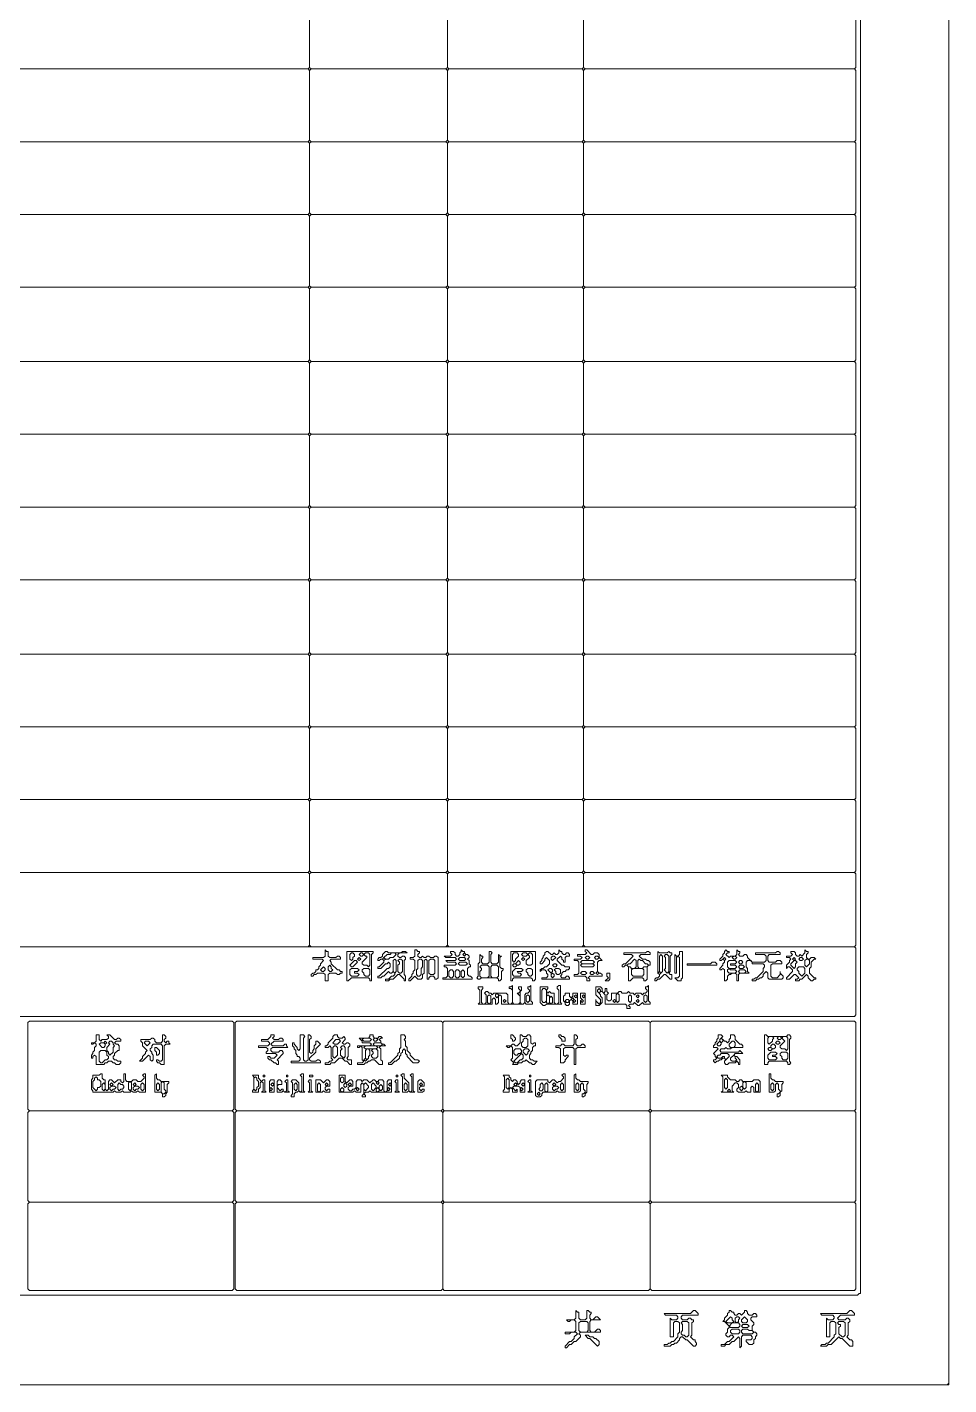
# Model space of a CAD drawing. Extents: x 58 to 1298, y 69 to 1823.
# Drawn here: x 702 to 1298, y 69 to 946 of the extents above; entities that cross this region are included whole.
import ezdxf

# ---------------------------------------------------------------- set-up
doc = ezdxf.new("R2010")
doc.units = 0
doc.layers.add('TRACE_CURVE', color=3, linetype='Continuous', lineweight=0)
doc.layers.add('TRACE_TEXT_SYMBOL', color=6, linetype='Continuous', lineweight=0)

msp = doc.modelspace()

# ---------------------------------------------------------------- linework, layer by layer
at = {"layer": 'TRACE_CURVE', "color": 3}
for points in [[(58, 1823), (59, 1822), (59, 70), (58, 69), (1298, 69), (1298, 1823)], [(59, 1822), (60, 1823), (1297, 1823), (1298, 1822), (1298, 70), (1297, 69), (60, 69), (59, 70)], [(206, 1765), (205, 1764), (204, 1764), (204, 128), (205, 128), (206, 127), (1239, 127), (1240, 128), (1241, 128), (1241, 1764), (1240, 1764), (1239, 1765)], [(413, 966), (414, 967), (884, 967), (885, 966), (885, 920), (884, 919), (414, 919), (413, 920)], [(885, 966), (886, 967), (973, 967), (974, 966), (974, 920), (973, 919), (886, 919), (885, 920)], [(974, 966), (975, 967), (1061, 967), (1062, 966), (1062, 920), (1061, 919), (975, 919), (974, 920)], [(1062, 966), (1063, 967), (1237, 967), (1238, 966), (1238, 920), (1237, 919), (1063, 919), (1062, 920)], [(413, 918), (414, 919), (884, 919), (885, 918), (885, 873), (884, 872), (414, 872), (413, 873)], [(885, 918), (886, 919), (973, 919), (974, 918), (974, 873), (973, 872), (886, 872), (885, 873)], [(974, 918), (975, 919), (1061, 919), (1062, 918), (1062, 873), (1061, 872), (975, 872), (974, 873)], [(1062, 918), (1063, 919), (1237, 919), (1238, 918), (1238, 873), (1237, 872), (1063, 872), (1062, 873)], [(413, 871), (414, 872), (884, 872), (885, 871), (885, 826), (884, 825), (414, 825), (413, 826)], [(885, 871), (886, 872), (973, 872), (974, 871), (974, 826), (973, 825), (886, 825), (885, 826)], [(974, 871), (975, 872), (1061, 872), (1062, 871), (1062, 826), (1061, 825), (975, 825), (974, 826)], [(1062, 871), (1063, 872), (1237, 872), (1238, 871), (1238, 826), (1237, 825), (1063, 825), (1062, 826)], [(413, 824), (414, 825), (884, 825), (885, 824), (885, 779), (884, 778), (414, 778), (413, 779)], [(885, 824), (886, 825), (973, 825), (974, 824), (974, 779), (973, 778), (886, 778), (885, 779)], [(974, 824), (975, 825), (1061, 825), (1062, 824), (1062, 779), (1061, 778), (975, 778), (974, 779)], [(1062, 824), (1063, 825), (1237, 825), (1238, 824), (1238, 779), (1237, 778), (1063, 778), (1062, 779)], [(413, 777), (414, 778), (884, 778), (885, 777), (885, 731), (884, 730), (414, 730), (413, 731)], [(885, 777), (886, 778), (973, 778), (974, 777), (974, 731), (973, 730), (886, 730), (885, 731)], [(974, 777), (975, 778), (1061, 778), (1062, 777), (1062, 731), (1061, 730), (975, 730), (974, 731)], [(1062, 777), (1063, 778), (1237, 778), (1238, 777), (1238, 731), (1237, 730), (1063, 730), (1062, 731)], [(413, 729), (414, 730), (884, 730), (885, 729), (885, 684), (884, 683), (414, 683), (413, 684)], [(885, 729), (886, 730), (973, 730), (974, 729), (974, 684), (973, 683), (886, 683), (885, 684)], [(974, 729), (975, 730), (1061, 730), (1062, 729), (1062, 684), (1061, 683), (975, 683), (974, 684)], [(1062, 729), (1063, 730), (1237, 730), (1238, 729), (1238, 684), (1237, 683), (1063, 683), (1062, 684)], [(413, 682), (414, 683), (884, 683), (885, 682), (885, 637), (884, 636), (414, 636), (413, 637)], [(885, 682), (886, 683), (973, 683), (974, 682), (974, 637), (973, 636), (886, 636), (885, 637)], [(974, 682), (975, 683), (1061, 683), (1062, 682), (1062, 637), (1061, 636), (975, 636), (974, 637)], [(1062, 682), (1063, 683), (1237, 683), (1238, 682), (1238, 637), (1237, 636), (1063, 636), (1062, 637)], [(413, 635), (414, 636), (884, 636), (885, 635), (885, 590), (884, 589), (414, 589), (413, 590)], [(885, 635), (886, 636), (973, 636), (974, 635), (974, 590), (973, 589), (886, 589), (885, 590)], [(974, 635), (975, 636), (1061, 636), (1062, 635), (1062, 590), (1061, 589), (975, 589), (974, 590)], [(1062, 635), (1063, 636), (1237, 636), (1238, 635), (1238, 590), (1237, 589), (1063, 589), (1062, 590)], [(413, 588), (414, 589), (884, 589), (885, 588), (885, 542), (884, 541), (414, 541), (413, 542)], [(885, 588), (886, 589), (973, 589), (974, 588), (974, 542), (973, 541), (886, 541), (885, 542)], [(974, 588), (975, 589), (1061, 589), (1062, 588), (1062, 542), (1061, 541), (975, 541), (974, 542)], [(1062, 588), (1063, 589), (1237, 589), (1238, 588), (1238, 542), (1237, 541), (1063, 541), (1062, 542)], [(413, 540), (414, 541), (884, 541), (885, 540), (885, 495), (884, 494), (414, 494), (413, 495)], [(885, 540), (886, 541), (973, 541), (974, 540), (974, 495), (973, 494), (886, 494), (885, 495)], [(974, 540), (975, 541), (1061, 541), (1062, 540), (1062, 495), (1061, 494), (975, 494), (974, 495)], [(1062, 540), (1063, 541), (1237, 541), (1238, 540), (1238, 495), (1237, 494), (1063, 494), (1062, 495)], [(413, 493), (414, 494), (884, 494), (885, 493), (885, 448), (884, 447), (414, 447), (413, 448)], [(885, 493), (886, 494), (973, 494), (974, 493), (974, 448), (973, 447), (886, 447), (885, 448)], [(974, 493), (975, 494), (1061, 494), (1062, 493), (1062, 448), (1061, 447), (975, 447), (974, 448)], [(1062, 493), (1063, 494), (1237, 494), (1238, 493), (1238, 448), (1237, 447), (1063, 447), (1062, 448)], [(413, 446), (414, 447), (884, 447), (885, 446), (885, 401), (884, 400), (414, 400), (413, 401)], [(885, 446), (886, 447), (973, 447), (974, 446), (974, 401), (973, 400), (886, 400), (885, 401)], [(974, 446), (975, 447), (1061, 447), (1062, 446), (1062, 401), (1061, 400), (975, 400), (974, 401)], [(1062, 446), (1063, 447), (1237, 447), (1238, 446), (1238, 401), (1237, 400), (1063, 400), (1062, 401)], [(413, 399), (414, 400), (884, 400), (885, 399), (885, 353), (884, 352), (414, 352), (413, 353)], [(885, 399), (886, 400), (973, 400), (974, 399), (974, 353), (973, 352), (886, 352), (885, 353)], [(974, 399), (975, 400), (1061, 400), (1062, 399), (1062, 353), (1061, 352), (975, 352), (974, 353)], [(1062, 399), (1063, 400), (1237, 400), (1238, 399), (1238, 353), (1237, 352), (1063, 352), (1062, 353)], [(207, 351), (208, 352), (1237, 352), (1238, 351), (1238, 308), (1237, 307), (208, 307), (207, 308)], [(703, 303), (704, 304), (835, 304), (836, 303), (836, 247), (835, 246), (704, 246), (703, 247)], [(837, 303), (838, 304), (970, 304), (971, 303), (971, 247), (970, 246), (838, 246), (837, 247)], [(971, 303), (972, 304), (1104, 304), (1105, 303), (1105, 247), (1104, 246), (972, 246), (971, 247)], [(1105, 303), (1106, 304), (1237, 304), (1238, 303), (1238, 247), (1237, 246), (1106, 246), (1105, 247)], [(703, 245), (704, 246), (835, 246), (836, 245), (836, 188), (835, 187), (704, 187), (703, 188)], [(837, 245), (838, 246), (970, 246), (971, 245), (971, 188), (970, 187), (838, 187), (837, 188)], [(971, 245), (972, 246), (1104, 246), (1105, 245), (1105, 188), (1104, 187), (972, 187), (971, 188)], [(1105, 245), (1106, 246), (1237, 246), (1238, 245), (1238, 188), (1237, 187), (1106, 187), (1105, 188)], [(703, 186), (704, 187), (835, 187), (836, 186), (836, 131), (835, 130), (704, 130), (703, 131)], [(837, 186), (838, 187), (970, 187), (971, 186), (971, 131), (970, 130), (838, 130), (837, 131)], [(971, 186), (972, 187), (1104, 187), (1105, 186), (1105, 131), (1104, 130), (972, 130), (971, 131)], [(1105, 186), (1106, 187), (1237, 187), (1238, 186), (1238, 131), (1237, 130), (1106, 130), (1105, 131)]]:
    msp.add_lwpolyline(points, close=True, dxfattribs=at)
at = {"layer": 'TRACE_TEXT_SYMBOL', "color": 6}
for points in [[(895, 350), (895, 346), (894, 345), (887, 345), (887, 344), (893, 344), (894, 343), (892, 341), (892, 340), (891, 339), (891, 338), (890, 337), (889, 337), (889, 336), (888, 335), (887, 335), (886, 334), (886, 333), (887, 333), (888, 334), (889, 334), (890, 335), (894, 335), (895, 334), (895, 330), (897, 330), (897, 334), (898, 335), (902, 335), (903, 334), (904, 334), (905, 335), (906, 335), (906, 336), (905, 336), (904, 337), (903, 337), (899, 341), (899, 342), (898, 343), (899, 344), (905, 344), (905, 345), (904, 346), (903, 346), (902, 345), (898, 345), (897, 346), (897, 349), (896, 349)], [(909, 349), (909, 330), (910, 330), (912, 332), (923, 332), (924, 331), (924, 330), (925, 330), (925, 347), (926, 348), (926, 349)], [(911, 347), (912, 348), (913, 348), (914, 347), (914, 346), (913, 345), (913, 344), (912, 343), (911, 344)], [(914, 343), (915, 343), (916, 342), (913, 339), (912, 339), (911, 340)], [(916, 344), (917, 345), (918, 344), (917, 343)], [(917, 347), (918, 348), (919, 348), (920, 347), (919, 346), (918, 346)], [(920, 347), (921, 348), (923, 348), (924, 347), (924, 340), (923, 339), (922, 340), (920, 340), (919, 341), (919, 342), (922, 345), (922, 346), (921, 346)], [(932, 344), (933, 345), (934, 344), (933, 343)], [(937, 347), (938, 348), (940, 348), (941, 347), (939, 345), (937, 345), (936, 344), (934, 344), (933, 345), (935, 347)], [(939, 343), (940, 344), (941, 343), (941, 336), (940, 335), (939, 336)], [(942, 343), (943, 344), (944, 344), (945, 343), (945, 336), (944, 335), (943, 335), (942, 336), (942, 340), (943, 341), (943, 342)], [(953, 350), (953, 346), (952, 345), (950, 345), (950, 344), (952, 344), (953, 343), (953, 337), (952, 336), (952, 335), (951, 334), (951, 333), (949, 331), (949, 330), (950, 330), (953, 333), (955, 331), (957, 331), (958, 332), (958, 334), (959, 335), (959, 343), (960, 344), (961, 343), (961, 331), (962, 331), (962, 332), (963, 333), (965, 333), (966, 332), (966, 331), (967, 331), (968, 332), (968, 345), (967, 346), (966, 346), (965, 345), (963, 345), (962, 346), (961, 346), (960, 345), (959, 345), (958, 346), (957, 345), (956, 345), (955, 346), (955, 347), (956, 348), (956, 349), (955, 349), (954, 350)], [(955, 343), (956, 344), (957, 344), (958, 343), (958, 339), (957, 338), (957, 334), (956, 333), (955, 333), (954, 334), (954, 337), (955, 338)], [(962, 343), (963, 344), (965, 344), (966, 343), (966, 335), (965, 334), (963, 334), (962, 335)], [(983, 350), (983, 349), (982, 348), (982, 347), (981, 346), (980, 346), (979, 347), (979, 348), (978, 349), (976, 349), (976, 348), (977, 347), (976, 346), (972, 346), (973, 345), (979, 345), (980, 344), (979, 343), (973, 343), (974, 342), (979, 342), (980, 341), (979, 340), (972, 340), (972, 339), (973, 339), (974, 338), (974, 333), (973, 332), (971, 332), (971, 331), (990, 331), (990, 332), (989, 333), (988, 333), (987, 334), (987, 338), (988, 339), (989, 339), (989, 340), (988, 341), (988, 343), (987, 344), (988, 345), (988, 346), (987, 347), (986, 347), (985, 348), (985, 349), (984, 349)], [(981, 344), (982, 345), (985, 345), (986, 344), (985, 343), (982, 343)], [(984, 347), (985, 348), (986, 347), (985, 346)], [(1001, 349), (1001, 342), (1000, 341), (997, 341), (996, 342), (996, 344), (997, 345), (997, 346), (996, 346), (995, 347), (995, 342), (994, 341), (994, 333), (993, 332), (994, 331), (995, 331), (996, 332), (1006, 332), (1007, 331), (1007, 330), (1008, 330), (1009, 331), (1009, 336), (1010, 337), (1010, 338), (1009, 338), (1008, 339), (1008, 345), (1009, 346), (1008, 346), (1007, 347), (1007, 342), (1006, 341), (1003, 341), (1002, 342), (1002, 347), (1003, 348), (1002, 349)], [(1015, 349), (1015, 330), (1016, 330), (1016, 331), (1017, 332), (1028, 332), (1029, 331), (1029, 330), (1030, 330), (1031, 331), (1031, 349)], [(1016, 347), (1017, 348), (1019, 348), (1020, 347), (1020, 346), (1018, 344), (1018, 343), (1017, 342), (1016, 343)], [(1020, 343), (1021, 342), (1021, 341), (1020, 340), (1019, 340), (1018, 341)], [(1022, 347), (1023, 348), (1025, 348), (1026, 347), (1025, 346), (1023, 346)], [(1022, 344), (1023, 345), (1024, 344), (1023, 343)], [(1026, 347), (1027, 348), (1028, 348), (1029, 347), (1029, 341), (1028, 340), (1026, 340), (1025, 341), (1025, 343), (1027, 345), (1027, 346)], [(1041, 345), (1042, 346), (1043, 346), (1044, 345), (1042, 343), (1041, 344)], [(1063, 350), (1063, 349), (1064, 348), (1063, 347), (1058, 347), (1058, 346), (1060, 346), (1061, 345), (1060, 344), (1056, 344), (1056, 343), (1058, 343), (1059, 342), (1059, 335), (1058, 334), (1056, 334), (1056, 333), (1063, 333), (1064, 332), (1064, 330), (1066, 330), (1066, 331), (1065, 332), (1066, 333), (1074, 333), (1074, 334), (1073, 335), (1072, 335), (1071, 336), (1071, 342), (1072, 343), (1074, 343), (1072, 345), (1072, 347), (1071, 348), (1069, 348), (1068, 347), (1067, 347), (1064, 350)], [(1060, 342), (1061, 343), (1068, 343), (1069, 342), (1068, 341), (1061, 341)], [(1063, 345), (1064, 346), (1065, 346), (1066, 345), (1065, 344), (1064, 344)], [(1069, 345), (1070, 346), (1071, 346), (1072, 345), (1071, 344), (1070, 344)], [(1103, 349), (1102, 348), (1088, 348), (1088, 347), (1093, 347), (1094, 346), (1089, 341), (1088, 341), (1087, 340), (1087, 339), (1088, 339), (1089, 340), (1090, 340), (1091, 339), (1091, 330), (1092, 330), (1094, 332), (1100, 332), (1101, 331), (1101, 330), (1102, 330), (1103, 331), (1103, 339), (1104, 340), (1105, 340), (1105, 342), (1104, 343), (1103, 343), (1102, 344), (1100, 344), (1098, 346), (1099, 347), (1105, 347), (1105, 348), (1104, 349)], [(1095, 344), (1096, 343), (1096, 339), (1095, 338), (1093, 338), (1092, 339), (1091, 339), (1090, 340), (1091, 341), (1092, 341)], [(1097, 343), (1098, 344), (1099, 343), (1100, 343), (1102, 341), (1103, 341), (1104, 340), (1103, 339), (1101, 339), (1100, 338), (1098, 338), (1097, 339)], [(1110, 349), (1110, 335), (1111, 334), (1111, 333), (1110, 332), (1109, 332), (1108, 331), (1108, 330), (1109, 330), (1110, 331), (1111, 331), (1114, 334), (1115, 334), (1118, 331), (1119, 331), (1119, 334), (1118, 334), (1117, 335), (1118, 336), (1118, 346), (1119, 347), (1119, 348), (1118, 348), (1117, 349), (1116, 348), (1111, 348)], [(1111, 346), (1112, 347), (1113, 346), (1113, 336), (1112, 335), (1111, 336)], [(1114, 346), (1115, 347), (1116, 347), (1117, 346), (1117, 336), (1116, 335), (1114, 337), (1115, 338), (1115, 345)], [(1124, 349), (1124, 347), (1123, 346), (1122, 346), (1121, 347), (1121, 335), (1122, 335), (1122, 345), (1123, 346), (1124, 345), (1124, 333), (1123, 332), (1121, 332), (1123, 330), (1125, 330), (1125, 331), (1126, 332), (1126, 349)], [(1152, 344), (1153, 345), (1154, 344), (1153, 343)], [(1155, 342), (1156, 343), (1160, 343), (1161, 342), (1160, 341), (1157, 341), (1157, 340), (1160, 340), (1161, 339), (1160, 338), (1156, 338), (1155, 339)], [(1158, 345), (1159, 346), (1160, 346), (1161, 345), (1160, 344), (1159, 344)], [(1162, 342), (1163, 343), (1164, 343), (1165, 342), (1164, 341), (1163, 341)], [(1205, 350), (1205, 348), (1203, 346), (1202, 347), (1201, 346), (1200, 346), (1199, 347), (1199, 348), (1198, 349), (1196, 349), (1196, 348), (1197, 347), (1196, 346), (1193, 346), (1193, 345), (1195, 345), (1196, 344), (1195, 343), (1195, 342), (1193, 340), (1193, 338), (1194, 339), (1195, 339), (1197, 337), (1197, 336), (1193, 332), (1193, 331), (1195, 331), (1198, 334), (1199, 334), (1201, 332), (1200, 331), (1199, 331), (1199, 330), (1201, 330), (1202, 331), (1203, 331), (1206, 334), (1207, 333), (1207, 332), (1209, 330), (1210, 330), (1211, 331), (1212, 331), (1212, 332), (1211, 332), (1208, 335), (1208, 338), (1209, 339), (1209, 342), (1211, 344), (1212, 344), (1211, 345), (1209, 345), (1208, 344), (1207, 344), (1206, 345), (1206, 347), (1207, 348), (1207, 349), (1206, 349)], [(1198, 343), (1199, 343), (1200, 342), (1199, 341), (1199, 339), (1198, 338), (1196, 340), (1196, 341)], [(1197, 344), (1198, 345), (1199, 344), (1198, 343)], [(1201, 344), (1202, 345), (1203, 345), (1204, 344), (1203, 343), (1202, 343)], [(1205, 343), (1206, 344), (1207, 344), (1208, 343), (1208, 341), (1206, 339), (1205, 340)], [(894, 339), (895, 338), (895, 337), (894, 336), (893, 336), (892, 337)], [(897, 339), (898, 340), (899, 339), (899, 338), (900, 337), (899, 336), (898, 336), (897, 337)], [(911, 337), (912, 338), (916, 338), (917, 337), (916, 336), (914, 336), (914, 335), (916, 335), (917, 334), (916, 333), (912, 333), (911, 334)], [(919, 337), (920, 338), (923, 338), (924, 337), (924, 334), (923, 333), (921, 333), (920, 334), (920, 335), (919, 336)], [(975, 336), (976, 337), (977, 337), (978, 336), (978, 333), (977, 332), (976, 332), (975, 333)], [(979, 336), (980, 337), (981, 337), (982, 336), (982, 333), (981, 332), (980, 332), (979, 333)], [(981, 341), (982, 342), (986, 342), (987, 341), (986, 340), (982, 340)], [(983, 336), (984, 337), (985, 336), (985, 333), (984, 332), (983, 333)], [(995, 339), (996, 340), (1000, 340), (1001, 339), (1001, 333), (1000, 332), (996, 332), (995, 333), (995, 336), (996, 337), (996, 338)], [(1002, 339), (1003, 340), (1006, 340), (1007, 339), (1007, 333), (1006, 332), (1003, 332), (1002, 333)], [(1016, 340), (1017, 341), (1018, 341), (1019, 340), (1018, 339), (1017, 339)], [(1018, 338), (1022, 338), (1023, 337), (1022, 336), (1019, 336), (1020, 335), (1021, 335), (1022, 334), (1021, 333), (1017, 333), (1016, 334), (1016, 336)], [(1025, 337), (1026, 338), (1028, 338), (1029, 337), (1029, 334), (1028, 333), (1027, 333), (1026, 334), (1026, 335), (1025, 336)], [(1039, 337), (1040, 338), (1041, 338), (1042, 337), (1042, 336), (1041, 335)], [(1041, 334), (1042, 335), (1043, 334), (1043, 333), (1042, 332), (1041, 333)], [(1042, 340), (1043, 341), (1044, 341), (1045, 340), (1044, 339), (1043, 339)], [(1043, 337), (1044, 338), (1046, 338), (1047, 337), (1047, 335), (1046, 334), (1045, 334), (1044, 335), (1044, 336)], [(1060, 340), (1061, 341), (1068, 341), (1069, 340), (1068, 339), (1061, 339)], [(1060, 335), (1061, 336), (1063, 336), (1064, 335), (1063, 334), (1061, 334)], [(1066, 335), (1067, 336), (1068, 336), (1069, 335), (1068, 334), (1067, 334)], [(1070, 335), (1071, 336), (1072, 335), (1071, 334)], [(1077, 335), (1077, 333), (1078, 332), (1076, 330), (1078, 330), (1079, 331), (1079, 335)], [(1093, 337), (1094, 338), (1100, 338), (1101, 337), (1101, 334), (1100, 333), (1094, 333), (1093, 334)], [(1110, 335), (1111, 336), (1112, 335), (1111, 334)], [(1145, 342), (1144, 341), (1129, 341), (1129, 340), (1148, 340), (1148, 341), (1147, 342)], [(1155, 337), (1156, 338), (1157, 337), (1160, 337), (1161, 336), (1160, 335), (1156, 335), (1155, 336)], [(1162, 339), (1163, 340), (1165, 340), (1166, 339), (1165, 338), (1163, 338)], [(1162, 336), (1163, 337), (1166, 337), (1167, 336), (1166, 335), (1163, 335)], [(1200, 338), (1201, 339), (1204, 339), (1205, 338), (1205, 335), (1203, 333), (1201, 335), (1201, 336), (1200, 337)], [(1046, 327), (1045, 326), (1045, 325), (1046, 324), (1046, 316), (1045, 315), (1044, 315), (1043, 316), (1043, 322), (1041, 322), (1040, 323), (1039, 322), (1038, 323), (1038, 324), (1039, 325), (1039, 326), (1034, 326), (1034, 316), (1036, 314), (1037, 314), (1038, 315), (1048, 315), (1047, 316), (1047, 327)], [(1035, 324), (1036, 325), (1037, 325), (1038, 324), (1038, 317), (1037, 316), (1036, 316), (1035, 317)], [(1071, 324), (1072, 325), (1073, 324), (1073, 323), (1072, 322), (1071, 323)], [(1000, 320), (1001, 321), (1002, 320), (1002, 316), (1001, 315), (1000, 316)], [(1005, 321), (1006, 322), (1007, 321), (1007, 320), (1006, 319), (1005, 320)], [(1010, 317), (1011, 318), (1012, 317), (1011, 316)], [(1025, 320), (1026, 321), (1027, 320), (1027, 317), (1026, 316), (1025, 317)], [(1038, 320), (1039, 321), (1040, 320), (1040, 316), (1039, 315), (1038, 316)], [(1040, 319), (1041, 320), (1042, 319), (1042, 316), (1041, 315), (1040, 316)], [(1050, 322), (1050, 321), (1049, 320), (1049, 317), (1050, 316), (1050, 315), (1051, 314), (1052, 314), (1053, 315), (1053, 317), (1054, 318), (1055, 317), (1055, 315), (1058, 315), (1058, 322), (1055, 322), (1055, 320), (1054, 319), (1053, 320), (1053, 322)], [(1050, 317), (1051, 318), (1052, 318), (1053, 317), (1052, 316), (1051, 316)], [(1054, 318), (1055, 319), (1056, 318), (1055, 317)], [(1055, 317), (1056, 318), (1057, 317), (1056, 316)], [(1056, 320), (1057, 321), (1058, 320), (1057, 319)], [(1060, 322), (1060, 319), (1061, 318), (1060, 317), (1060, 315), (1063, 315), (1063, 322)], [(1060, 317), (1061, 318), (1062, 317), (1061, 316)], [(1061, 320), (1062, 321), (1063, 320), (1062, 319)], [(1081, 317), (1082, 318), (1083, 317), (1082, 316)], [(1083, 321), (1084, 322), (1085, 321), (1085, 317), (1084, 316), (1083, 317)], [(1091, 320), (1092, 321), (1093, 320), (1093, 317), (1092, 316), (1091, 317)], [(1096, 320), (1097, 321), (1098, 320), (1097, 319)], [(1096, 317), (1097, 318), (1098, 317), (1097, 316)], [(1101, 320), (1102, 321), (1103, 320), (1103, 317), (1102, 316), (1101, 317)], [(747, 295), (747, 291), (746, 290), (744, 290), (744, 289), (745, 289), (746, 290), (747, 289), (747, 288), (746, 287), (746, 285), (745, 284), (745, 283), (744, 282), (744, 280), (745, 280), (745, 281), (746, 282), (747, 281), (747, 276), (752, 276), (753, 277), (754, 277), (755, 278), (757, 278), (758, 277), (759, 277), (760, 276), (762, 276), (763, 277), (763, 278), (761, 278), (760, 279), (759, 279), (758, 280), (758, 281), (759, 282), (759, 283), (761, 285), (762, 285), (762, 288), (761, 289), (760, 289), (759, 290), (760, 291), (763, 291), (763, 292), (762, 293), (761, 293), (760, 292), (759, 292), (756, 295), (754, 295), (755, 294), (755, 293), (754, 292), (751, 292), (750, 291), (749, 292), (749, 295)], [(749, 289), (750, 290), (752, 290), (753, 289), (753, 288), (752, 287), (751, 287)], [(752, 290), (753, 291), (754, 290), (753, 289)], [(755, 290), (756, 291), (757, 291), (758, 290), (758, 289), (759, 288), (758, 287), (758, 284), (756, 282), (755, 283), (755, 284), (754, 285), (754, 287), (756, 289)], [(790, 295), (790, 291), (789, 290), (786, 290), (785, 291), (785, 292), (784, 293), (783, 293), (782, 292), (776, 292), (776, 291), (777, 290), (777, 288), (780, 285), (779, 284), (779, 283), (777, 281), (777, 280), (775, 278), (777, 278), (781, 282), (782, 281), (782, 279), (783, 278), (784, 279), (784, 282), (783, 283), (783, 284), (782, 285), (782, 286), (783, 287), (783, 288), (784, 289), (789, 289), (790, 288), (790, 279), (789, 278), (788, 278), (787, 279), (786, 279), (786, 278), (787, 277), (788, 277), (789, 276), (791, 276), (791, 288), (792, 289), (795, 289), (794, 290), (794, 291), (793, 291), (792, 290), (791, 291), (791, 292), (792, 293), (792, 294), (791, 295)], [(778, 290), (779, 291), (781, 291), (782, 290), (780, 288)], [(860, 295), (860, 294), (858, 292), (854, 292), (854, 291), (858, 291), (859, 290), (859, 289), (858, 288), (852, 288), (852, 287), (857, 287), (858, 286), (858, 285), (857, 284), (857, 283), (863, 283), (864, 282), (862, 280), (860, 280), (859, 281), (858, 281), (858, 280), (859, 279), (860, 279), (862, 277), (863, 277), (864, 276), (865, 276), (865, 278), (864, 279), (868, 283), (868, 284), (867, 285), (866, 285), (865, 284), (861, 284), (860, 285), (860, 286), (861, 287), (871, 287), (870, 288), (870, 289), (869, 289), (868, 288), (861, 288), (860, 289), (862, 291), (868, 291), (868, 292), (867, 293), (866, 293), (865, 292), (862, 292), (861, 293), (862, 294), (862, 295)], [(879, 295), (879, 286), (878, 285), (877, 286), (877, 287), (875, 289), (875, 290), (874, 290), (874, 288), (875, 287), (875, 286), (876, 285), (876, 283), (877, 282), (877, 281), (878, 281), (879, 280), (879, 279), (878, 278), (873, 278), (873, 277), (892, 277), (892, 278), (891, 279), (890, 279), (889, 278), (886, 278), (885, 279), (885, 280), (889, 284), (889, 286), (892, 289), (890, 291), (889, 291), (889, 289), (888, 288), (888, 286), (887, 285), (887, 284), (886, 283), (885, 284), (885, 292), (886, 293), (886, 294), (885, 295), (884, 295), (884, 279), (883, 278), (882, 278), (881, 279), (881, 293), (882, 294), (881, 295)], [(901, 295), (900, 294), (900, 293), (897, 290), (897, 289), (896, 288), (895, 288), (895, 287), (897, 287), (898, 288), (899, 287), (899, 280), (900, 279), (899, 278), (898, 278), (897, 277), (895, 277), (895, 276), (898, 276), (899, 277), (901, 277), (904, 280), (906, 280), (908, 278), (909, 278), (911, 276), (912, 276), (912, 279), (910, 279), (909, 280), (910, 281), (910, 287), (911, 288), (911, 289), (910, 290), (909, 290), (908, 289), (907, 289), (906, 290), (908, 292), (908, 293), (907, 294), (906, 293), (904, 293), (903, 294), (903, 295)], [(902, 292), (904, 292), (905, 291), (903, 289), (901, 289), (900, 290)], [(924, 295), (924, 294), (923, 293), (917, 293), (919, 291), (919, 290), (924, 290), (925, 289), (924, 288), (916, 288), (916, 287), (917, 287), (918, 288), (919, 287), (919, 279), (920, 278), (919, 277), (916, 277), (916, 276), (920, 276), (921, 277), (922, 277), (923, 278), (924, 278), (925, 279), (927, 279), (930, 276), (932, 276), (932, 278), (931, 279), (931, 286), (930, 287), (931, 288), (934, 288), (933, 289), (932, 289), (931, 290), (931, 291), (930, 292), (931, 293), (932, 293), (931, 294), (930, 294), (929, 293), (927, 293), (926, 294), (926, 295)], [(919, 292), (920, 293), (924, 293), (925, 292), (924, 291), (920, 291)], [(926, 292), (927, 293), (928, 293), (929, 292), (928, 291), (927, 291)], [(926, 289), (927, 290), (931, 290), (932, 289), (931, 288), (927, 288)], [(944, 295), (944, 287), (943, 286), (943, 284), (942, 283), (942, 282), (937, 277), (936, 277), (936, 276), (938, 276), (940, 278), (941, 278), (943, 280), (943, 281), (944, 282), (944, 283), (945, 284), (945, 285), (946, 286), (947, 285), (947, 283), (948, 282), (948, 281), (952, 277), (955, 277), (956, 278), (955, 279), (953, 279), (950, 282), (950, 283), (948, 285), (948, 287), (947, 288), (947, 291), (946, 292), (947, 293), (947, 294), (946, 295)], [(1021, 295), (1021, 290), (1019, 288), (1018, 288), (1017, 289), (1016, 289), (1015, 288), (1012, 288), (1013, 287), (1014, 287), (1015, 288), (1016, 287), (1016, 280), (1015, 279), (1017, 277), (1016, 276), (1019, 276), (1020, 277), (1022, 277), (1023, 278), (1024, 278), (1025, 279), (1027, 277), (1028, 277), (1029, 276), (1030, 276), (1032, 278), (1030, 278), (1029, 279), (1028, 279), (1027, 280), (1027, 282), (1028, 283), (1028, 284), (1029, 285), (1029, 287), (1030, 288), (1031, 288), (1031, 290), (1030, 290), (1029, 289), (1028, 290), (1028, 294), (1027, 295), (1026, 295), (1025, 294), (1023, 294), (1022, 295)], [(1015, 295), (1015, 293), (1016, 292), (1016, 291), (1017, 291), (1018, 292), (1018, 293), (1016, 295)], [(1023, 292), (1024, 293), (1025, 293), (1026, 292), (1026, 288), (1025, 287), (1023, 287), (1022, 288), (1022, 290), (1023, 291)], [(1056, 295), (1056, 289), (1055, 288), (1050, 288), (1049, 289), (1048, 289), (1047, 288), (1044, 288), (1044, 287), (1046, 287), (1047, 286), (1047, 277), (1049, 277), (1050, 278), (1050, 279), (1052, 281), (1052, 282), (1051, 282), (1050, 281), (1049, 282), (1049, 286), (1050, 287), (1055, 287), (1056, 286), (1056, 276), (1057, 276), (1057, 286), (1058, 287), (1063, 287), (1063, 288), (1062, 289), (1061, 289), (1060, 288), (1058, 288), (1057, 289), (1057, 292), (1058, 293), (1058, 294), (1057, 295)], [(1046, 295), (1046, 294), (1048, 292), (1048, 291), (1050, 291), (1050, 293), (1049, 294), (1048, 294), (1047, 295)], [(1150, 291), (1151, 290), (1151, 289), (1150, 288), (1149, 288), (1148, 289)], [(1150, 292), (1151, 293), (1152, 292), (1152, 291), (1151, 290), (1150, 291)], [(1158, 291), (1159, 291), (1160, 290), (1160, 288), (1159, 287), (1157, 287), (1156, 288), (1156, 289)], [(1179, 295), (1179, 276), (1181, 276), (1181, 277), (1182, 278), (1193, 278), (1194, 277), (1194, 276), (1195, 276), (1196, 277), (1195, 278), (1195, 292), (1196, 293), (1196, 294), (1195, 295), (1194, 295), (1193, 294), (1181, 294), (1180, 295)], [(1181, 293), (1182, 294), (1184, 294), (1185, 293), (1184, 292), (1184, 291), (1182, 289), (1181, 290)], [(1186, 290), (1187, 291), (1188, 291), (1189, 290), (1188, 289), (1187, 289)], [(1187, 293), (1188, 294), (1189, 294), (1190, 293), (1189, 292), (1188, 292)], [(1190, 293), (1191, 294), (1193, 294), (1194, 293), (1194, 286), (1193, 285), (1192, 286), (1190, 286), (1189, 287), (1189, 288), (1192, 291)], [(749, 284), (750, 285), (753, 285), (754, 284), (754, 282), (755, 281), (755, 280), (754, 279), (753, 279), (751, 277), (750, 277), (749, 278)], [(785, 287), (785, 285), (786, 284), (786, 282), (787, 282), (788, 283), (788, 285), (786, 287)], [(900, 287), (901, 288), (902, 288), (903, 287), (903, 282), (901, 280), (900, 281)], [(905, 287), (906, 288), (907, 288), (908, 287), (908, 281), (907, 280), (905, 282), (905, 285), (906, 286)], [(920, 287), (921, 288), (928, 288), (929, 287), (928, 286), (921, 286)], [(921, 285), (922, 286), (923, 286), (924, 285), (924, 282), (923, 281), (923, 280), (922, 279), (921, 280)], [(925, 285), (926, 286), (928, 286), (929, 285), (929, 281), (928, 280), (926, 280), (925, 281), (925, 282), (926, 283), (926, 284)], [(1017, 285), (1018, 286), (1021, 286), (1022, 285), (1022, 284), (1021, 283), (1020, 283), (1019, 282), (1018, 282), (1017, 283)], [(1022, 283), (1023, 282), (1023, 280), (1022, 279), (1021, 279), (1019, 277), (1018, 277), (1017, 278)], [(1023, 285), (1024, 286), (1026, 286), (1027, 285), (1026, 284), (1026, 283), (1025, 282), (1023, 284)], [(1150, 282), (1151, 283), (1155, 283), (1156, 282), (1156, 281), (1154, 279), (1153, 280), (1153, 281), (1152, 281), (1151, 280), (1149, 280), (1148, 281), (1149, 282)], [(1159, 282), (1160, 281), (1160, 280), (1161, 279), (1160, 278), (1158, 278), (1157, 279), (1157, 280)], [(1181, 286), (1182, 287), (1183, 287), (1184, 286), (1183, 285), (1182, 285)], [(1183, 284), (1186, 284), (1187, 283), (1186, 282), (1184, 282), (1184, 281), (1186, 281), (1187, 280), (1186, 279), (1182, 279), (1181, 280), (1181, 282)], [(1183, 288), (1184, 289), (1185, 289), (1186, 288), (1186, 287), (1185, 286), (1184, 286), (1183, 287)], [(1189, 283), (1190, 284), (1193, 284), (1194, 283), (1194, 280), (1193, 279), (1191, 279), (1190, 280), (1190, 281), (1189, 282)], [(920, 279), (921, 280), (922, 279), (921, 278)], [(750, 270), (749, 269), (745, 269), (745, 267), (744, 266), (744, 260), (745, 259), (745, 258), (758, 258), (759, 259), (760, 258), (763, 258), (764, 259), (765, 258), (769, 258), (770, 259), (771, 258), (773, 258), (774, 259), (775, 258), (779, 258), (779, 270), (778, 270), (777, 269), (778, 268), (778, 267), (776, 265), (774, 265), (773, 266), (771, 266), (770, 265), (767, 265), (766, 266), (766, 270), (765, 270), (765, 265), (764, 264), (763, 265), (763, 266), (761, 266), (759, 264), (757, 266), (756, 266), (755, 265), (755, 260), (754, 259), (753, 260), (753, 266), (752, 266), (751, 267), (751, 270)], [(746, 267), (747, 268), (748, 267), (748, 266), (749, 266), (750, 265), (750, 262), (749, 261), (748, 261), (748, 260), (747, 259), (745, 261), (745, 265), (746, 266)], [(751, 263), (752, 264), (753, 263), (753, 260), (752, 259), (751, 260)], [(756, 263), (757, 264), (758, 263), (757, 262)], [(761, 263), (762, 264), (763, 263), (764, 263), (765, 262), (765, 261), (764, 260), (763, 260), (762, 259), (761, 260)], [(768, 264), (769, 265), (770, 264), (770, 260), (769, 259), (768, 260)], [(771, 263), (772, 264), (773, 263), (772, 262)], [(776, 263), (777, 264), (778, 263), (778, 260), (777, 259), (776, 260)], [(786, 270), (785, 269), (785, 258), (789, 258), (790, 257), (790, 255), (791, 255), (792, 256), (792, 257), (793, 258), (793, 263), (794, 264), (794, 265), (789, 265), (788, 266), (787, 266), (786, 267)], [(786, 263), (787, 264), (788, 263), (788, 260), (787, 259), (786, 260)], [(789, 264), (790, 265), (791, 264), (791, 260), (792, 259), (792, 258), (791, 257), (790, 257), (789, 258)], [(848, 269), (849, 268), (849, 260), (848, 259), (848, 258), (852, 258), (852, 260), (853, 261), (853, 264), (854, 265), (855, 264), (855, 259), (854, 258), (857, 258), (856, 259), (856, 266), (855, 266), (854, 265), (852, 267), (852, 269)], [(849, 267), (850, 268), (851, 267), (851, 266), (852, 265), (852, 262), (851, 261), (851, 260), (850, 259), (849, 260)], [(855, 269), (855, 268), (856, 268), (856, 269)], [(860, 266), (859, 265), (859, 258), (862, 258), (862, 266)], [(860, 263), (861, 264), (862, 263), (861, 262)], [(865, 266), (864, 265), (864, 258), (867, 258), (868, 259), (869, 258), (872, 258), (871, 259), (871, 266), (870, 266), (869, 265), (870, 264), (870, 259), (869, 258), (868, 259), (868, 260), (867, 260), (866, 259), (864, 261), (864, 262), (865, 263), (867, 263), (867, 265), (866, 266)], [(870, 269), (870, 268), (871, 268), (871, 269)], [(880, 270), (879, 269), (880, 268), (880, 259), (879, 258), (878, 259), (878, 264), (876, 266), (874, 266), (873, 265), (874, 264), (874, 257), (873, 256), (873, 255), (875, 255), (875, 257), (876, 258), (877, 258), (878, 259), (879, 258), (882, 258), (881, 259), (881, 270)], [(875, 263), (876, 264), (877, 263), (877, 260), (876, 259), (875, 260)], [(885, 266), (884, 265), (885, 264), (885, 259), (884, 258), (887, 258), (886, 259), (886, 266)], [(885, 269), (885, 268), (887, 268), (887, 269)], [(889, 266), (889, 258), (893, 258), (894, 259), (895, 258), (898, 258), (898, 260), (897, 260), (896, 259), (895, 260), (895, 261), (896, 262), (898, 262), (898, 265), (897, 266), (896, 266), (894, 264), (892, 266)], [(890, 263), (891, 264), (892, 263), (892, 259), (891, 258), (890, 259)], [(895, 263), (896, 264), (897, 263), (896, 262)], [(904, 269), (904, 258), (913, 258), (914, 259), (915, 258), (918, 258), (918, 263), (919, 264), (920, 263), (920, 257), (919, 256), (919, 255), (921, 255), (921, 256), (920, 257), (921, 258), (923, 258), (924, 259), (925, 258), (938, 258), (938, 266), (936, 266), (935, 265), (935, 259), (934, 258), (933, 259), (933, 265), (932, 266), (930, 266), (929, 265), (928, 265), (927, 266), (926, 266), (924, 264), (922, 266), (920, 266), (919, 265), (918, 266), (916, 266), (915, 265), (915, 261), (914, 260), (913, 260), (912, 259), (911, 259), (910, 260), (910, 261), (911, 262), (913, 262), (913, 265), (912, 266), (911, 266), (909, 264), (908, 265), (908, 269)], [(905, 267), (906, 268), (907, 267), (907, 265), (906, 264), (905, 265)], [(907, 263), (908, 264), (909, 263), (909, 262), (908, 261), (907, 262)], [(910, 263), (911, 264), (912, 263), (911, 262)], [(920, 263), (921, 264), (923, 262), (923, 261), (921, 259), (920, 260)], [(925, 263), (926, 264), (928, 262), (928, 261), (926, 259), (925, 260)], [(928, 264), (929, 265), (930, 264), (929, 263)], [(936, 263), (937, 264), (938, 263), (937, 262)], [(941, 266), (940, 265), (941, 264), (941, 259), (940, 258), (943, 258), (942, 259), (942, 266)], [(941, 269), (941, 268), (942, 268), (942, 269)], [(945, 270), (944, 269), (945, 268), (945, 258), (948, 258), (949, 259), (950, 258), (953, 258), (952, 259), (952, 270), (951, 270), (950, 269), (951, 268), (951, 259), (950, 258), (949, 259), (949, 264), (946, 267), (946, 270)], [(946, 263), (947, 264), (948, 263), (948, 260), (947, 259), (946, 260)], [(956, 266), (955, 265), (955, 258), (958, 258), (959, 259), (959, 260), (958, 260), (957, 259), (956, 260), (956, 261), (957, 262), (959, 262), (959, 264), (957, 266)], [(956, 263), (957, 264), (958, 263), (957, 262)], [(1010, 269), (1011, 268), (1011, 260), (1010, 259), (1010, 258), (1014, 258), (1014, 260), (1015, 261), (1016, 260), (1016, 258), (1019, 258), (1019, 260), (1018, 259), (1016, 261), (1017, 262), (1020, 262), (1021, 261), (1021, 258), (1024, 258), (1024, 266), (1022, 266), (1021, 265), (1021, 264), (1020, 263), (1019, 264), (1019, 265), (1018, 266), (1017, 266), (1016, 265), (1015, 266), (1015, 267), (1014, 268), (1014, 269)], [(1012, 266), (1013, 267), (1014, 266), (1014, 261), (1013, 260), (1012, 261)], [(1017, 263), (1018, 264), (1019, 263), (1018, 262)], [(1022, 263), (1023, 264), (1024, 263), (1023, 262)], [(1027, 266), (1026, 265), (1027, 264), (1027, 259), (1026, 258), (1029, 258), (1028, 259), (1028, 266)], [(1027, 269), (1027, 268), (1028, 268), (1028, 269)], [(1049, 270), (1048, 269), (1049, 268), (1049, 267), (1047, 265), (1046, 265), (1045, 264), (1043, 266), (1042, 266), (1040, 264), (1039, 265), (1039, 266), (1032, 266), (1031, 265), (1031, 256), (1032, 255), (1034, 255), (1035, 256), (1035, 257), (1036, 258), (1044, 258), (1045, 259), (1046, 258), (1050, 258), (1050, 270)], [(1034, 263), (1035, 264), (1036, 263), (1036, 260), (1035, 259), (1034, 259), (1033, 260), (1034, 261)], [(1037, 263), (1038, 264), (1039, 263), (1039, 259), (1038, 258), (1037, 259)], [(1042, 263), (1043, 264), (1044, 263), (1043, 262)], [(1047, 263), (1048, 264), (1049, 263), (1049, 260), (1048, 259), (1047, 260)], [(1057, 270), (1056, 269), (1056, 258), (1059, 258), (1060, 259), (1060, 263), (1061, 264), (1062, 263), (1062, 260), (1063, 259), (1063, 258), (1062, 257), (1061, 257), (1061, 255), (1062, 255), (1063, 256), (1063, 257), (1064, 258), (1064, 263), (1065, 264), (1065, 265), (1060, 265), (1059, 266), (1058, 266), (1057, 267)], [(1057, 263), (1058, 264), (1059, 263), (1059, 260), (1058, 259), (1057, 260)], [(1151, 269), (1152, 268), (1152, 259), (1151, 258), (1159, 258), (1158, 259), (1158, 262), (1160, 264), (1161, 264), (1162, 263), (1162, 261), (1161, 260), (1161, 259), (1162, 258), (1166, 258), (1167, 259), (1168, 258), (1170, 258), (1170, 261), (1171, 262), (1172, 261), (1172, 258), (1176, 258), (1176, 265), (1175, 266), (1172, 266), (1171, 265), (1165, 265), (1164, 266), (1163, 266), (1162, 265), (1161, 265), (1160, 266), (1157, 266), (1155, 268), (1155, 269)], [(1153, 266), (1154, 267), (1155, 266), (1155, 261), (1154, 260), (1153, 261)], [(1165, 264), (1166, 265), (1167, 264), (1167, 261), (1166, 260), (1165, 261)], [(1173, 263), (1174, 264), (1175, 263), (1175, 259), (1174, 258), (1173, 259)], [(1182, 270), (1182, 258), (1185, 258), (1186, 259), (1186, 263), (1187, 264), (1188, 263), (1188, 260), (1189, 259), (1189, 258), (1188, 257), (1187, 257), (1187, 255), (1188, 255), (1189, 256), (1189, 258), (1190, 259), (1190, 263), (1191, 264), (1191, 265), (1186, 265), (1185, 266), (1184, 266), (1183, 267), (1183, 270)], [(1183, 263), (1184, 264), (1185, 263), (1185, 260), (1184, 259), (1183, 260)], [(756, 261), (757, 262), (759, 262), (760, 261), (759, 260), (758, 260), (757, 259), (756, 260)], [(771, 261), (772, 262), (774, 262), (775, 261), (774, 260), (773, 260), (772, 259), (771, 260)], [(859, 260), (860, 261), (861, 260), (860, 259)], [(905, 260), (906, 261), (907, 260), (907, 259), (906, 258), (905, 259)], [(915, 260), (916, 261), (917, 260), (916, 259)], [(928, 260), (929, 261), (930, 260), (930, 259), (929, 258), (928, 259)], [(930, 262), (931, 263), (932, 262), (932, 260), (931, 259), (930, 260)], [(935, 260), (936, 261), (937, 260), (936, 259)], [(1021, 260), (1022, 261), (1023, 260), (1022, 259)], [(1032, 257), (1033, 258), (1034, 257), (1033, 256)], [(1042, 261), (1043, 262), (1045, 262), (1046, 261), (1045, 260), (1044, 260), (1043, 259), (1042, 260)], [(1155, 259), (1156, 260), (1157, 259), (1156, 258)], [(1163, 261), (1164, 262), (1165, 261), (1165, 260), (1164, 259), (1163, 260)], [(1057, 117), (1057, 112), (1056, 111), (1051, 111), (1052, 110), (1053, 110), (1054, 111), (1056, 111), (1057, 110), (1057, 104), (1056, 103), (1050, 103), (1050, 102), (1053, 102), (1054, 103), (1057, 103), (1058, 102), (1056, 100), (1056, 99), (1054, 97), (1053, 97), (1050, 94), (1050, 93), (1051, 93), (1053, 95), (1054, 95), (1056, 97), (1057, 97), (1060, 100), (1060, 101), (1059, 102), (1060, 103), (1073, 103), (1073, 104), (1072, 105), (1071, 105), (1069, 103), (1067, 103), (1066, 104), (1066, 110), (1067, 111), (1073, 111), (1071, 113), (1070, 113), (1068, 111), (1067, 111), (1066, 112), (1066, 114), (1067, 115), (1067, 116), (1066, 116), (1065, 117), (1064, 117), (1064, 112), (1063, 111), (1060, 111), (1059, 112), (1059, 116), (1058, 116)], [(1133, 117), (1131, 115), (1114, 115), (1115, 114), (1122, 114), (1123, 113), (1123, 112), (1122, 111), (1119, 111), (1118, 112), (1118, 100), (1120, 100), (1120, 109), (1121, 110), (1123, 110), (1124, 109), (1124, 103), (1123, 102), (1123, 100), (1120, 97), (1119, 97), (1118, 96), (1117, 96), (1116, 95), (1114, 95), (1114, 94), (1118, 94), (1119, 95), (1120, 95), (1121, 96), (1122, 96), (1124, 98), (1124, 99), (1125, 100), (1126, 100), (1128, 98), (1129, 98), (1133, 94), (1134, 94), (1135, 95), (1135, 96), (1134, 97), (1134, 98), (1133, 98), (1131, 100), (1132, 101), (1132, 109), (1133, 110), (1133, 111), (1132, 111), (1131, 112), (1130, 112), (1129, 111), (1126, 111), (1125, 112), (1125, 113), (1126, 114), (1136, 114), (1136, 115), (1134, 117)], [(1234, 117), (1232, 115), (1215, 115), (1216, 114), (1223, 114), (1224, 113), (1224, 112), (1223, 111), (1220, 111), (1219, 112), (1219, 100), (1221, 100), (1221, 109), (1222, 110), (1224, 110), (1225, 109), (1225, 102), (1224, 101), (1224, 100), (1220, 96), (1219, 96), (1218, 95), (1216, 95), (1215, 94), (1219, 94), (1220, 95), (1222, 95), (1227, 100), (1228, 99), (1229, 99), (1234, 94), (1236, 94), (1236, 97), (1235, 98), (1234, 98), (1232, 100), (1233, 101), (1233, 109), (1234, 110), (1234, 111), (1233, 112), (1232, 112), (1231, 111), (1227, 111), (1226, 112), (1228, 114), (1237, 114), (1237, 115), (1235, 117)], [(1059, 109), (1060, 110), (1064, 110), (1065, 109), (1065, 104), (1064, 103), (1060, 103), (1059, 104)], [(1125, 109), (1126, 110), (1129, 110), (1130, 109), (1130, 101), (1129, 100), (1128, 100), (1127, 101), (1126, 101), (1125, 102), (1125, 103), (1126, 104), (1126, 108)], [(1157, 113), (1158, 112), (1158, 111), (1159, 110), (1158, 109), (1155, 109), (1154, 110)], [(1158, 109), (1162, 109), (1163, 108), (1163, 107), (1162, 106), (1157, 106), (1156, 107)], [(1160, 112), (1161, 113), (1162, 113), (1163, 112), (1162, 111), (1162, 110), (1161, 109), (1160, 110)], [(1166, 113), (1168, 111), (1168, 110), (1167, 109), (1165, 109), (1164, 110), (1164, 111)], [(1164, 107), (1165, 108), (1168, 108), (1169, 107), (1168, 106), (1165, 106)], [(1226, 109), (1227, 110), (1230, 110), (1231, 109), (1231, 101), (1230, 100), (1229, 100), (1227, 102), (1227, 106), (1228, 107), (1228, 108), (1227, 108)], [(1063, 101), (1065, 99), (1066, 99), (1071, 94), (1072, 95), (1072, 97), (1070, 99), (1069, 99), (1068, 100), (1066, 100), (1065, 101)], [(1157, 104), (1158, 105), (1162, 105), (1163, 104), (1163, 103), (1162, 102), (1158, 102), (1157, 103)], [(1164, 104), (1165, 105), (1168, 105), (1169, 104), (1171, 104), (1172, 103), (1171, 102), (1165, 102), (1164, 103)]]:
    msp.add_lwpolyline(points, close=True, dxfattribs=at)
for points in [[(934, 349), (932, 347), (932, 346), (931, 345), (930, 345), (929, 344), (929, 343), (930, 343), (931, 344), (932, 344), (933, 343), (933, 342), (930, 339), (929, 339), (929, 338), (931, 338), (934, 341), (935, 341), (936, 342), (937, 341), (937, 339), (936, 338), (935, 338), (930, 333), (929, 333), (929, 332), (931, 332), (932, 333), (933, 333), (936, 336), (937, 335), (938, 335), (939, 336), (940, 335), (940, 334), (939, 333), (938, 333), (936, 331), (934, 331), (934, 330), (936, 330), (937, 331), (939, 331), (942, 334), (943, 334), (946, 331), (946, 330), (947, 330), (947, 333), (946, 334), (946, 343), (947, 344), (947, 345), (946, 346), (945, 346), (944, 345), (943, 345), (942, 346), (942, 347), (943, 348), (948, 348), (947, 349), (945, 349), (944, 348)], [(944, 348), (936, 348), (935, 349), (934, 349)], [(1046, 350), (1046, 348), (1045, 347), (1044, 347), (1043, 348), (1042, 347), (1041, 347), (1039, 349), (1038, 349), (1037, 348), (1037, 347), (1036, 346), (1036, 345), (1035, 344), (1035, 343), (1034, 342), (1034, 341), (1035, 341), (1037, 343), (1037, 344), (1038, 345), (1040, 343), (1040, 341), (1038, 339), (1037, 339), (1036, 338), (1035, 338), (1034, 337), (1034, 336), (1035, 337), (1037, 337), (1038, 336), (1038, 335), (1039, 334), (1039, 333), (1038, 332), (1035, 332), (1035, 331), (1053, 331), (1053, 332), (1052, 333), (1051, 333), (1050, 332), (1048, 332), (1047, 333), (1048, 334), (1048, 335), (1049, 336), (1050, 336), (1051, 337), (1052, 337), (1053, 338), (1053, 339), (1050, 339), (1049, 340), (1048, 340), (1045, 343), (1045, 344), (1047, 346), (1048, 345), (1048, 344), (1049, 343), (1049, 342), (1050, 342)], [(1050, 342), (1050, 345), (1051, 346), (1053, 346), (1053, 347), (1052, 348), (1051, 348), (1050, 347), (1049, 347), (1048, 348), (1048, 349), (1047, 349), (1046, 350)], [(1154, 350), (1153, 349), (1153, 348), (1152, 347), (1152, 346), (1150, 344), (1150, 343), (1151, 343), (1152, 344), (1153, 343), (1153, 342), (1152, 341), (1152, 340), (1150, 338), (1150, 337), (1151, 337), (1152, 338), (1153, 337), (1153, 330), (1154, 330), (1155, 331), (1155, 333), (1156, 334), (1157, 334), (1158, 335), (1160, 335), (1161, 334), (1161, 330), (1162, 330), (1162, 334), (1163, 335), (1169, 335), (1168, 336), (1168, 338), (1167, 339), (1167, 342), (1168, 343), (1170, 343), (1171, 342), (1171, 341), (1178, 341), (1179, 340), (1179, 339), (1178, 338), (1178, 336), (1174, 332), (1173, 332), (1172, 331), (1171, 331), (1171, 330), (1173, 330), (1174, 331), (1175, 331), (1176, 332), (1177, 332), (1178, 333), (1178, 334), (1180, 336), (1181, 335), (1181, 332), (1182, 331), (1190, 331), (1191, 332), (1191, 333)], [(1191, 333), (1189, 335), (1189, 336), (1189, 334), (1187, 332), (1184, 332), (1183, 333), (1183, 340), (1184, 341), (1190, 341), (1190, 342), (1189, 343), (1187, 343), (1186, 342), (1182, 342), (1181, 343), (1181, 346), (1182, 347), (1189, 347), (1189, 348), (1188, 349), (1187, 349), (1186, 348), (1173, 348), (1173, 347), (1179, 347), (1180, 346), (1180, 343), (1179, 342), (1171, 342), (1168, 345), (1168, 346), (1167, 347), (1166, 347), (1165, 346), (1163, 346), (1162, 347), (1163, 348), (1163, 349), (1162, 349), (1161, 350), (1161, 347), (1160, 346), (1157, 346), (1156, 345), (1154, 347), (1155, 348), (1156, 348), (1156, 349), (1155, 349), (1154, 350)], [(1016, 327), (1015, 326), (1014, 326), (1014, 325), (1015, 325), (1016, 324), (1016, 316), (1015, 315), (1014, 315), (1013, 316), (1013, 321), (1012, 322), (1004, 322), (1003, 321), (1002, 322), (1001, 322), (1000, 323), (999, 323), (998, 322), (999, 321), (999, 316), (998, 315), (997, 315), (996, 316), (996, 324), (997, 325), (997, 326), (994, 326), (994, 325), (995, 324), (995, 316), (994, 315), (1003, 315), (1003, 318), (1004, 319), (1005, 318), (1005, 315), (1006, 315), (1007, 316), (1007, 320), (1008, 321), (1009, 320), (1009, 315), (1023, 315), (1024, 316), (1025, 315), (1029, 315), (1029, 316), (1028, 317), (1028, 327), (1027, 326), (1026, 326), (1026, 325), (1027, 324), (1027, 323), (1026, 322), (1025, 322), (1024, 321), (1024, 316), (1023, 315), (1022, 315), (1021, 316), (1021, 323), (1022, 324)], [(1022, 324), (1022, 326), (1020, 326), (1020, 325), (1021, 324), (1021, 323), (1020, 322), (1019, 322), (1021, 320), (1021, 316), (1020, 315), (1017, 315), (1016, 316), (1016, 327)], [(1104, 327), (1103, 326), (1102, 326), (1102, 325), (1103, 324), (1103, 323), (1102, 322), (1101, 322), (1100, 321), (1099, 322), (1096, 322), (1095, 321), (1094, 322), (1092, 322), (1091, 323), (1090, 322), (1087, 322), (1086, 323), (1085, 323), (1084, 322), (1080, 322), (1080, 318), (1079, 317), (1078, 317), (1077, 318), (1077, 321), (1078, 322), (1077, 323), (1077, 325), (1076, 325), (1076, 323), (1075, 322), (1074, 323), (1074, 325), (1073, 326), (1070, 326), (1070, 321), (1073, 318), (1073, 316), (1072, 315), (1070, 317), (1070, 318), (1070, 314), (1072, 314), (1074, 316), (1074, 319), (1073, 320), (1073, 321), (1072, 322), (1073, 323), (1074, 323), (1076, 321), (1076, 315), (1089, 315), (1090, 314), (1090, 312), (1092, 312), (1092, 313), (1091, 314), (1092, 315), (1094, 315), (1095, 316), (1097, 314), (1098, 314)], [(1098, 314), (1100, 316), (1101, 315), (1105, 315), (1105, 316), (1104, 317), (1104, 327)], [(1149, 295), (1149, 293), (1148, 292), (1148, 291), (1147, 290), (1147, 289), (1146, 288), (1146, 287), (1148, 287), (1149, 286), (1146, 283), (1147, 282), (1147, 281), (1148, 280), (1147, 279), (1146, 279), (1146, 278), (1147, 277), (1148, 278), (1149, 278), (1150, 279), (1151, 279), (1152, 280), (1153, 280), (1154, 279), (1153, 278), (1153, 277), (1154, 276), (1155, 276), (1156, 277), (1160, 277), (1161, 278), (1162, 277), (1162, 276), (1163, 276), (1163, 279), (1161, 281), (1160, 281), (1159, 282), (1160, 283), (1165, 283), (1163, 285), (1162, 284), (1151, 284), (1150, 285), (1151, 286), (1153, 286), (1154, 287), (1155, 286), (1157, 286), (1158, 287), (1165, 287), (1165, 288), (1164, 289), (1163, 289), (1160, 292), (1160, 294), (1159, 295), (1157, 295), (1157, 293), (1156, 292), (1156, 291), (1155, 290), (1154, 291)], [(1154, 291), (1153, 291), (1151, 293), (1152, 294), (1151, 295), (1149, 295)], [(1156, 117), (1156, 116), (1155, 115), (1155, 114), (1153, 112), (1153, 111), (1152, 110), (1153, 110), (1156, 107), (1156, 106), (1155, 105), (1155, 103), (1154, 102), (1154, 101), (1155, 100), (1156, 100), (1157, 101), (1158, 101), (1159, 100), (1156, 97), (1155, 97), (1153, 95), (1151, 95), (1151, 94), (1153, 94), (1154, 95), (1156, 95), (1158, 97), (1159, 97), (1162, 100), (1163, 99), (1163, 93), (1164, 94), (1164, 100), (1165, 101), (1170, 101), (1171, 100), (1171, 99), (1170, 98), (1167, 98), (1167, 97), (1169, 95), (1171, 95), (1172, 96), (1172, 98), (1173, 99), (1173, 100), (1174, 101), (1174, 102), (1173, 103), (1172, 103), (1171, 104), (1171, 107), (1172, 108), (1172, 109), (1170, 111), (1170, 112), (1171, 113), (1174, 113), (1174, 114), (1173, 115), (1172, 115), (1171, 114), (1169, 114)], [(1169, 114), (1168, 115), (1168, 116), (1167, 117), (1166, 117), (1166, 116), (1164, 114), (1163, 115), (1162, 115), (1161, 114), (1160, 114), (1159, 115), (1159, 116), (1158, 116), (1157, 117), (1156, 117)]]:
    msp.add_lwpolyline(points, dxfattribs=at)

doc.saveas('drawing.dxf')
